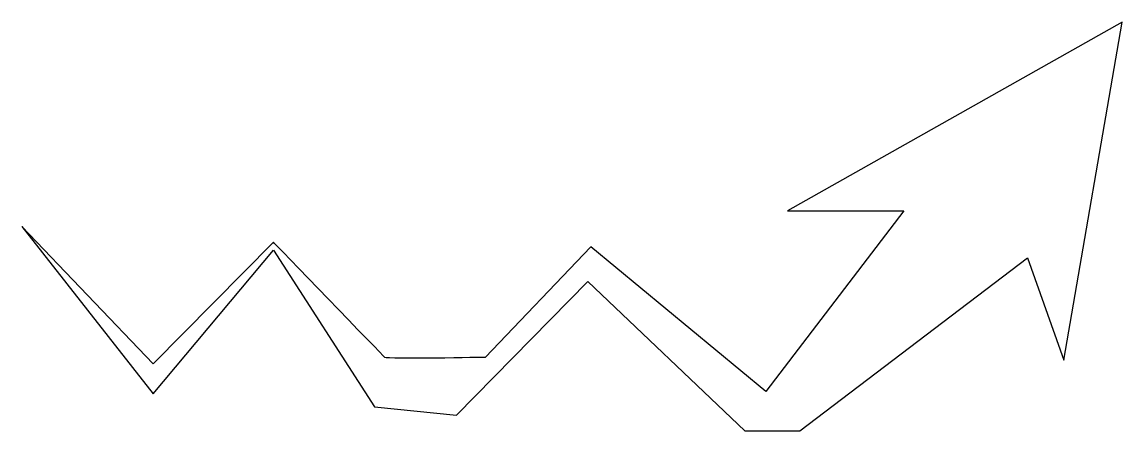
# Model space of a CAD drawing. Header units: centimetres. Extents: x -9.4 to 9.4, y -3.5 to 3.5.
import ezdxf

# ---------------------------------------------------------------- set-up
doc = ezdxf.new("R2010")
doc.units = ezdxf.units.CM
doc.header["$MEASUREMENT"] = 0
doc.layers.add('Camada 1', color=7, linetype='Continuous')

msp = doc.modelspace()

# ---------------------------------------------------------------- linework, layer by layer
at = {"layer": 'Camada 1'}
msp.add_open_spline([(-9.38923, 0), (-9.38923, 0), (-7.15027, -2.34119), (-7.15027, -2.34119), (-7.15027, -2.34119), (-7.15027, -2.34119), (-5.097, -0.26823), (-5.097, -0.26823), (-5.097, -0.26823), (-5.097, -0.26823), (-3.23216, -2.19482), (-3.19713, -2.23141), (-3.19713, -2.23141), (-3.16218, -2.268), (-1.48295, -2.23141), (-1.48295, -2.23141), (-1.48295, -2.23141), (-1.48295, -2.23141), (0.31868, -0.34752), (0.31868, -0.34752), (0.31868, -0.34752), (0.31868, -0.34752), (3.30813, -2.8167), (3.30813, -2.8167), (3.30813, -2.8167), (3.30813, -2.8167), (5.6662, 0.26826), (5.6662, 0.26826), (5.6662, 0.26826), (5.6662, 0.26826), (3.68045, 0.26826), (3.68045, 0.26826), (3.68045, 0.26826), (3.68045, 0.26826), (9.38923, 3.48745), (9.38923, 3.48745), (9.38923, 3.48745), (9.38923, 3.48745), (8.39641, -2.28025), (8.39641, -2.28025), (8.39641, -2.28025), (8.39641, -2.28025), (7.77591, -0.53654), (7.77591, -0.53654), (7.77591, -0.53654), (7.77591, -0.53654), (3.8899, -3.48744), (3.8899, -3.48744), (3.8899, -3.48744), (3.8899, -3.48744), (2.95088, -3.48745), (2.95088, -3.48745), (2.95088, -3.48745), (2.95088, -3.48745), (0.26822, -0.93896), (0.26822, -0.93896), (0.26822, -0.93896), (0.26822, -0.93896), (-1.97277, -3.21914), (-1.97277, -3.21914), (-1.97277, -3.21914), (-1.97277, -3.21914), (-3.37207, -3.07288), (-3.37207, -3.07288), (-3.37207, -3.07288), (-3.37207, -3.07288), (-5.09697, -0.40244), (-5.09697, -0.40244), (-5.09697, -0.40244), (-5.09697, -0.40244), (-7.15024, -2.85341), (-7.15024, -2.85341), (-7.15024, -2.85341), (-7.15024, -2.85341), (-9.38923, 0), (-9.38923, 0)], degree=3, knots=[0, 0, 0, 0, 0.05, 0.05, 0.05, 0.05, 0.1, 0.1, 0.1, 0.1, 0.15, 0.15, 0.15, 0.15, 0.2, 0.2, 0.2, 0.2, 0.25, 0.25, 0.25, 0.25, 0.3, 0.3, 0.3, 0.3, 0.35, 0.35, 0.35, 0.35, 0.4, 0.4, 0.4, 0.4, 0.45, 0.45, 0.45, 0.45, 0.5, 0.5, 0.5, 0.5, 0.55, 0.55, 0.55, 0.55, 0.6, 0.6, 0.6, 0.6, 0.65, 0.65, 0.65, 0.65, 0.7, 0.7, 0.7, 0.7, 0.75, 0.75, 0.75, 0.75, 0.8, 0.8, 0.8, 0.8, 0.85, 0.85, 0.85, 0.85, 0.9, 0.9, 0.9, 0.9, 1, 1, 1, 1], dxfattribs=at)

doc.saveas('drawing.dxf')
